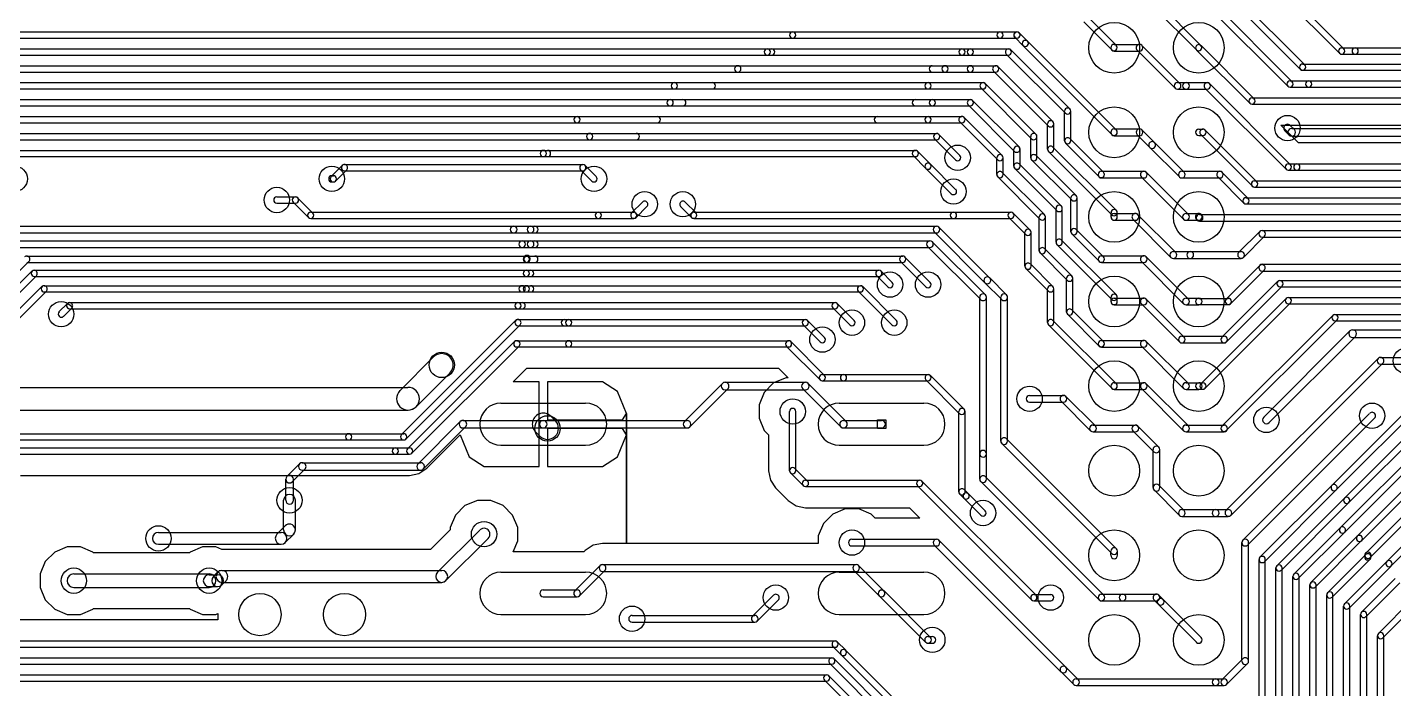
# Model space of a CAD drawing. Extents: x -29274 to 69862, y 24345 to 162744.
# Drawn here: x 19800 to 35955, y 35394 to 43211 of the extents above; entities that cross this region are included whole.
import ezdxf

# ---------------------------------------------------------------- set-up
doc = ezdxf.new("R2010")
doc.units = 0
doc.layers.add('BLACK', color=1, linetype='CONTINUOUS')

msp = doc.modelspace()

# ---------------------------------------------------------------- linework, layer by layer
at = {"layer": 'BLACK'}
for p, q in [((35366, 42957), (33877, 44446)), ((35313, 42904), (33824, 44393)), ((34853, 42714), (33624, 43943)), ((34906, 42767), (33677, 43996)), ((33177, 43496), (33676, 42997)), ((34756, 42567), (33827, 43496)), ((32345, 43328), (32676, 42997)), ((33124, 43443), (33623, 42944)), ((34703, 42514), (33774, 43443)), ((19200, 43157), (28850, 43157)), ((28850, 43157), (31300, 43157)), ((31300, 43157), (31500, 43157)), ((31626, 43047), (31527, 43146)), ((32292, 43275), (32623, 42944)), ((19200, 43083), (28850, 43083)), ((28850, 43083), (31300, 43083)), ((31300, 43083), (31500, 43083)), ((31573, 42994), (31474, 43093)), ((31574, 42994), (32624, 41944)), ((31626, 43046), (32676, 41996)), ((32650, 43010), (32950, 43010)), ((33428, 42548), (32978, 42998)), ((34306, 42367), (33677, 42996)), ((19100, 42957), (28550, 42957)), ((19100, 42883), (28550, 42883)), ((28550, 42957), (30850, 42957)), ((28550, 42957), (28600, 42957)), ((28550, 42883), (30850, 42883)), ((28550, 42883), (28600, 42883)), ((30850, 42957), (30950, 42957)), ((30850, 42883), (30950, 42883)), ((30950, 42957), (31400, 42957)), ((30950, 42883), (31400, 42883)), ((32073, 42195), (31375, 42893)), ((32125, 42247), (31427, 42945)), ((32650, 42930), (32950, 42930)), ((33372, 42492), (32922, 42942)), ((34253, 42314), (33624, 42943)), ((35340, 42967), (35500, 42967)), ((35340, 42893), (35500, 42893)), ((35500, 42967), (37400, 42967)), ((35500, 42893), (37400, 42893)), ((18850, 42757), (28200, 42757)), ((18850, 42683), (28200, 42683)), ((28200, 42757), (30650, 42757)), ((28200, 42683), (30650, 42683)), ((30500, 42757), (30650, 42757)), ((30500, 42683), (30650, 42683)), ((30650, 42757), (30950, 42757)), ((30650, 42683), (30950, 42683)), ((30950, 42757), (31250, 42757)), ((30950, 42683), (31250, 42683)), ((31873, 42044), (31224, 42693)), ((31926, 42097), (31277, 42746)), ((34880, 42777), (37200, 42777)), ((34880, 42703), (37200, 42703)), ((18750, 42557), (27450, 42557)), ((27450, 42557), (30450, 42557)), ((27450, 42557), (27900, 42557)), ((30450, 42557), (31100, 42557)), ((31674, 41894), (31074, 42494)), ((31726, 41946), (31126, 42546)), ((33400, 42560), (33500, 42560)), ((33500, 42560), (33750, 42560)), ((34683, 41534), (33724, 42493)), ((34736, 41587), (33777, 42546)), ((34730, 42577), (34950, 42577)), ((34730, 42503), (34950, 42503)), ((34950, 42577), (36850, 42577)), ((34950, 42503), (36850, 42503)), ((18650, 42357), (27400, 42357)), ((18750, 42483), (27450, 42483)), ((27400, 42357), (30500, 42357)), ((27400, 42357), (27550, 42357)), ((27450, 42483), (30450, 42483)), ((27450, 42483), (27900, 42483)), ((30300, 42357), (30500, 42357)), ((30450, 42483), (31100, 42483)), ((30500, 42357), (30950, 42357)), ((31526, 41797), (30977, 42346)), ((33400, 42480), (33500, 42480)), ((33500, 42480), (33750, 42480)), ((34280, 42377), (36500, 42377)), ((18650, 42283), (27400, 42283)), ((27400, 42283), (30500, 42283)), ((27400, 42283), (27550, 42283)), ((30300, 42283), (30500, 42283)), ((30500, 42283), (30950, 42283)), ((31473, 41744), (30924, 42293)), ((32063, 41870), (32063, 42220)), ((32137, 41870), (32137, 42220)), ((34280, 42303), (36500, 42303)), ((18050, 42157), (26300, 42157)), ((18050, 42083), (26300, 42083)), ((26300, 42157), (30450, 42157)), ((26300, 42157), (27250, 42157)), ((26300, 42083), (30450, 42083)), ((26300, 42083), (27250, 42083)), ((29850, 42157), (30450, 42157)), ((29850, 42083), (30450, 42083)), ((30450, 42157), (30850, 42157)), ((30450, 42083), (30850, 42083)), ((31274, 41644), (30824, 42094)), ((31326, 41696), (30876, 42146)), ((31863, 41770), (31863, 42070)), ((31937, 41770), (31937, 42070)), ((32650, 42010), (32950, 42010)), ((33650, 42007), (33700, 42007)), ((34828, 41847), (34622, 42053)), ((34622, 42053), (36484, 42053)), ((34828, 41847), (34622, 42053)), ((34622, 42053), (36484, 42053)), ((34782, 42002), (34732, 42052)), ((34750, 42015), (40850, 42015)), ((18250, 41957), (26450, 41957)), ((18250, 41883), (26450, 41883)), ((26450, 41957), (30550, 41957)), ((26450, 41957), (27000, 41957)), ((26450, 41883), (30550, 41883)), ((26450, 41883), (27000, 41883)), ((30524, 41893), (30773, 41644)), ((30577, 41946), (30826, 41697)), ((31663, 41670), (31663, 41920)), ((31737, 41670), (31737, 41920)), ((32473, 41444), (32074, 41843)), ((32526, 41497), (32127, 41896)), ((32650, 41930), (32950, 41930)), ((32922, 41942), (33072, 41792)), ((32978, 41998), (33128, 41848)), ((33478, 41499), (33129, 41848)), ((33650, 41933), (33700, 41933)), ((34284, 41334), (33674, 41944)), ((34336, 41386), (33726, 41996)), ((34718, 41938), (34668, 41988)), ((34750, 41925), (40850, 41925)), ((36834, 41847), (34828, 41847)), ((36834, 41847), (34828, 41847)), ((18600, 41757), (25900, 41757)), ((18600, 41683), (25900, 41683)), ((25900, 41757), (30300, 41757)), ((25900, 41757), (25950, 41757)), ((25900, 41683), (30300, 41683)), ((25900, 41683), (25950, 41683)), ((30274, 41694), (30424, 41544)), ((30326, 41746), (30476, 41596)), ((31463, 41570), (31463, 41770)), ((31537, 41570), (31537, 41770)), ((32200, 41222), (31726, 41696)), ((32624, 40994), (31874, 41744)), ((32676, 41046), (31926, 41796)), ((33421, 41442), (33072, 41791)), ((23392, 41446), (23524, 41578)), ((23444, 41394), (23576, 41526)), ((23550, 41589), (26368, 41589)), ((26342, 41526), (26474, 41394)), ((26394, 41578), (26526, 41446)), ((30724, 41244), (30424, 41544)), ((30776, 41296), (30476, 41596)), ((31263, 41470), (31263, 41670)), ((31337, 41470), (31337, 41670)), ((31973, 41044), (31474, 41543)), ((32026, 41097), (31527, 41596)), ((32148, 41170), (31674, 41644)), ((34710, 41597), (34810, 41597)), ((34710, 41523), (34810, 41523)), ((34810, 41597), (36850, 41597)), ((34810, 41523), (36850, 41523)), ((23400, 41457), (23418, 41457)), ((23400, 41383), (23418, 41383)), ((23550, 41515), (26368, 41515)), ((31773, 40944), (31274, 41443)), ((31826, 40997), (31327, 41496)), ((32500, 41510), (33000, 41510)), ((32500, 41430), (33000, 41430)), ((33471, 40942), (32972, 41441)), ((33528, 40999), (33029, 41498)), ((33450, 41510), (33900, 41510)), ((33450, 41430), (33900, 41430)), ((34184, 41134), (33874, 41444)), ((34236, 41186), (33926, 41496)), ((34310, 41397), (36600, 41397)), ((22750, 41207), (22970, 41207)), ((22996, 41196), (23176, 41016)), ((34210, 41197), (36350, 41197)), ((34310, 41323), (36600, 41323)), ((22750, 41133), (22970, 41133)), ((22944, 41144), (23124, 40964)), ((26944, 41017), (27073, 41146)), ((26997, 40964), (27126, 41093)), ((27653, 40964), (27524, 41093)), ((27706, 41017), (27577, 41146)), ((31963, 40670), (31963, 41070)), ((32037, 40670), (32037, 41070)), ((32138, 40795), (32138, 41195)), ((32212, 40795), (32212, 41195)), ((34210, 41123), (36350, 41123)), ((23150, 41027), (26550, 41027)), ((23150, 40953), (26550, 40953)), ((26550, 41027), (26970, 41027)), ((26550, 40953), (26970, 40953)), ((27680, 41027), (30750, 41027)), ((27680, 40953), (30750, 40953)), ((30750, 41027), (31430, 41027)), ((30750, 40953), (31430, 40953)), ((31404, 40963), (31605, 40762)), ((31457, 41016), (31658, 40815)), ((31763, 40570), (31763, 40970)), ((31837, 40570), (31837, 40970)), ((32613, 40970), (32613, 41020)), ((32650, 41010), (32900, 41010)), ((32650, 40930), (32900, 40930)), ((32687, 40970), (32687, 41020)), ((33322, 40492), (32872, 40942)), ((33378, 40548), (32928, 40998)), ((33500, 41010), (33650, 41010)), ((33500, 40930), (33650, 40930)), ((33632, 40932), (33622, 40942)), ((33660, 41000), (36450, 41000)), ((33660, 40920), (36450, 40920)), ((33688, 40988), (33678, 40998)), ((19450, 40860), (25550, 40860)), ((19450, 40780), (25550, 40780)), ((25550, 40860), (25750, 40860)), ((25550, 40780), (25750, 40780)), ((25750, 40860), (30550, 40860)), ((25750, 40860), (25800, 40860)), ((25750, 40780), (30550, 40780)), ((25750, 40780), (25800, 40780)), ((30522, 40792), (31122, 40192)), ((30578, 40848), (31178, 40248)), ((31595, 40388), (31595, 40788)), ((31669, 40388), (31669, 40788)), ((32149, 40769), (32473, 40445)), ((32201, 40821), (32525, 40497)), ((34371, 40798), (34122, 40549)), ((34428, 40741), (34179, 40492)), ((34400, 40810), (36550, 40810)), ((34400, 40730), (36550, 40730)), ((19700, 40688), (25650, 40688)), ((19700, 40608), (25650, 40608)), ((25650, 40688), (25750, 40688)), ((25650, 40608), (25750, 40608)), ((25750, 40688), (30472, 40688)), ((25750, 40688), (25800, 40688)), ((25750, 40608), (30472, 40608)), ((25750, 40608), (25800, 40608)), ((30444, 40620), (31072, 39992)), ((30500, 40676), (31128, 40048)), ((32150, 40272), (31826, 40596)), ((32623, 39994), (31974, 40643)), ((32676, 40047), (32027, 40696)), ((33350, 40560), (33550, 40560)), ((33550, 40560), (34150, 40560)), ((19348, 39974), (19818, 40444)), ((19792, 40507), (25700, 40507)), ((19792, 40433), (25700, 40433)), ((25671, 40470), (25671, 40478)), ((25671, 40470), (25671, 40478)), ((25700, 40507), (25708, 40507)), ((25700, 40433), (25708, 40433)), ((25708, 40507), (30150, 40507)), ((25708, 40507), (25800, 40507)), ((25708, 40433), (30150, 40433)), ((25708, 40433), (25800, 40433)), ((25745, 40470), (25745, 40478)), ((25745, 40470), (25745, 40478)), ((30124, 40444), (30424, 40144)), ((30176, 40496), (30476, 40196)), ((31926, 40147), (31659, 40414)), ((32098, 40220), (31774, 40544)), ((32500, 40510), (33000, 40510)), ((32500, 40430), (33000, 40430)), ((33471, 39942), (32972, 40441)), ((33528, 39999), (33029, 40498)), ((33350, 40480), (33550, 40480)), ((33550, 40480), (34150, 40480)), ((33974, 39997), (34373, 40396)), ((34400, 40410), (36450, 40410)), ((19374, 39847), (19855, 40328)), ((19427, 39794), (19908, 40275)), ((19882, 40339), (25700, 40339)), ((19882, 40265), (25700, 40265)), ((25700, 40339), (29868, 40339)), ((25700, 40339), (25750, 40339)), ((25700, 40265), (29868, 40265)), ((25700, 40265), (25750, 40265)), ((29842, 40276), (29974, 40144)), ((29842, 40276), (29974, 40144)), ((29894, 40328), (30026, 40196)), ((29894, 40328), (30026, 40196)), ((31179, 40248), (31378, 40049)), ((31873, 40094), (31606, 40361)), ((32088, 39845), (32088, 40245)), ((32162, 39845), (32162, 40245)), ((34027, 39944), (34426, 40343)), ((34400, 40330), (36450, 40330)), ((19284, 39457), (19973, 40146)), ((19337, 39404), (20026, 40093)), ((20000, 40157), (25650, 40157)), ((20000, 40083), (25650, 40083)), ((25650, 40157), (29650, 40157)), ((25650, 40157), (25700, 40157)), ((25650, 40083), (29650, 40083)), ((25650, 40083), (25700, 40083)), ((25700, 40157), (25750, 40157)), ((25700, 40083), (25750, 40083)), ((29624, 40093), (30023, 39694)), ((29677, 40146), (30076, 39747)), ((31122, 40191), (31321, 39992)), ((31863, 39720), (31863, 40120)), ((31937, 39720), (31937, 40120)), ((34583, 40206), (33924, 39547)), ((34636, 40153), (33977, 39494)), ((34610, 40217), (36650, 40217)), ((34610, 40143), (36650, 40143)), ((20174, 39847), (20273, 39946)), ((20300, 39957), (25600, 39957)), ((25600, 39957), (29350, 39957)), ((25600, 39957), (25650, 39957)), ((29376, 39946), (29576, 39746)), ((31060, 38170), (31060, 40020)), ((31140, 38170), (31140, 40020)), ((31310, 38320), (31310, 40020)), ((31390, 38320), (31390, 40020)), ((32613, 39970), (32613, 40020)), ((32650, 40010), (33000, 40010)), ((32650, 39930), (33000, 39930)), ((32687, 39970), (32687, 40020)), ((33422, 39492), (32972, 39942)), ((33478, 39548), (33028, 39998)), ((33500, 40010), (33650, 40010)), ((33500, 39930), (33650, 39930)), ((33650, 40007), (34000, 40007)), ((33650, 39933), (34000, 39933)), ((34684, 40006), (33674, 38996)), ((34736, 39954), (33726, 38944)), ((34710, 40017), (36850, 40017)), ((34710, 39943), (36850, 39943)), ((20227, 39794), (20326, 39893)), ((20300, 39883), (25600, 39883)), ((24224, 38397), (25573, 39746)), ((25600, 39883), (29350, 39883)), ((25600, 39883), (25650, 39883)), ((25600, 39757), (26200, 39757)), ((26150, 39757), (26200, 39757)), ((26150, 39757), (26200, 39757)), ((26200, 39757), (29000, 39757)), ((29026, 39746), (29226, 39546)), ((29324, 39894), (29524, 39694)), ((32676, 38996), (31926, 39746)), ((32473, 39444), (32098, 39819)), ((32526, 39497), (32151, 39872)), ((35234, 39806), (33924, 38496)), ((35286, 39754), (33976, 38444)), ((35260, 39817), (37200, 39817)), ((35260, 39743), (37200, 39743)), ((24277, 38344), (25626, 39693)), ((25600, 39683), (26200, 39683)), ((26150, 39683), (26200, 39683)), ((26150, 39683), (26200, 39683)), ((26200, 39683), (29000, 39683)), ((28974, 39694), (29174, 39494)), ((32624, 38944), (31874, 39694)), ((35438, 39622), (34418, 38602)), ((35470, 39635), (42000, 39635)), ((25561, 39496), (24294, 38229)), ((25614, 39443), (24347, 38176)), ((25588, 39507), (26200, 39507)), ((25588, 39433), (26200, 39433)), ((26200, 39507), (28800, 39507)), ((26200, 39433), (28800, 39433)), ((28774, 39443), (29173, 39044)), ((28827, 39496), (29226, 39097)), ((32500, 39510), (33000, 39510)), ((32500, 39430), (33000, 39430)), ((33471, 38942), (32972, 39441)), ((33528, 38999), (33029, 39498)), ((33450, 39560), (33950, 39560)), ((33450, 39480), (33950, 39480)), ((35502, 39558), (34482, 38538)), ((35470, 39545), (42000, 39545)), ((24205, 38916), (24604, 39315)), ((33972, 37499), (35771, 39298)), ((35800, 39310), (36100, 39310)), ((24396, 38725), (24795, 39124)), ((25544, 39020), (25707, 39183)), ((25544, 39020), (25707, 39183)), ((25707, 39183), (26200, 39183)), ((25707, 39183), (26200, 39183)), ((26200, 39183), (28681, 39183)), ((26200, 39183), (28681, 39183)), ((28681, 39183), (28795, 39069)), ((28681, 39183), (28795, 39069)), ((29200, 39107), (29450, 39107)), ((29450, 39107), (30450, 39107)), ((30876, 38697), (30477, 39096)), ((34029, 37442), (35828, 39241)), ((35800, 39230), (36100, 39230)), ((15850, 38955), (24300, 38955)), ((25850, 39020), (25544, 39020)), ((25850, 39020), (25544, 39020)), ((25850, 38620), (25850, 39020)), ((25850, 38620), (25850, 39020)), ((26600, 39020), (25950, 39020)), ((25950, 39020), (25950, 38570)), ((26600, 39020), (25950, 39020)), ((25950, 39020), (25950, 38570)), ((26776, 38905), (26600, 39020)), ((26776, 38905), (26600, 39020)), ((27568, 38552), (28018, 39002)), ((27632, 38488), (28082, 38938)), ((28050, 39015), (29000, 39015)), ((28624, 39008), (28512, 38896)), ((28624, 39008), (28512, 38896)), ((28771, 39069), (28624, 39008)), ((28771, 39069), (28624, 39008)), ((28795, 39069), (28771, 39069)), ((28795, 39069), (28771, 39069)), ((28968, 38938), (29418, 38488)), ((29032, 39002), (29482, 38552)), ((29200, 39033), (29450, 39033)), ((29450, 39033), (30450, 39033)), ((30823, 38644), (30424, 39043)), ((32650, 39010), (33000, 39010)), ((33471, 38442), (32972, 38941)), ((33528, 38499), (33029, 38998)), ((33500, 39010), (33650, 39010)), ((33650, 39007), (33700, 39007)), ((36453, 39026), (35224, 37797)), ((36506, 38973), (35277, 37744)), ((26883, 38647), (26776, 38905)), ((26883, 38647), (26776, 38905)), ((28050, 38925), (29000, 38925)), ((28512, 38896), (28451, 38750)), ((28512, 38896), (28451, 38750)), ((31650, 38860), (32050, 38860)), ((31650, 38780), (32050, 38780)), ((32022, 38791), (32371, 38442)), ((32079, 38848), (32428, 38499)), ((32650, 38930), (33000, 38930)), ((33500, 38930), (33650, 38930)), ((33650, 38933), (33700, 38933)), ((36554, 38826), (35374, 37646)), ((36606, 38774), (35426, 37594)), ((15850, 38685), (24300, 38685)), ((25400, 38770), (26400, 38770)), ((25850, 38570), (25850, 38620)), ((25850, 38570), (25850, 38620)), ((26042, 38562), (25992, 38612)), ((26835, 38570), (26883, 38647)), ((26835, 38570), (26883, 38647)), ((26883, 38393), (26883, 38647)), ((26883, 38647), (26883, 38393)), ((26883, 38393), (26883, 38647)), ((26883, 38647), (26883, 38393)), ((28451, 38750), (28451, 38591)), ((28451, 38750), (28451, 38591)), ((28813, 37970), (28813, 38670)), ((28887, 37970), (28887, 38670)), ((29400, 38770), (30400, 38770)), ((30813, 37720), (30813, 38670)), ((30887, 37720), (30887, 38670)), ((34172, 37149), (35671, 38648)), ((36654, 38626), (35324, 37296)), ((24419, 38052), (24918, 38551)), ((24482, 37989), (24981, 38488)), ((24950, 38565), (25900, 38565)), ((24950, 38475), (25900, 38475)), ((25850, 38470), (25850, 38570)), ((25850, 38470), (25850, 38570)), ((25850, 38420), (25850, 38470)), ((25850, 38420), (25850, 38470)), ((25900, 38565), (27600, 38565)), ((25900, 38475), (27600, 38475)), ((25950, 38570), (26835, 38570)), ((25950, 38570), (26835, 38570)), ((26835, 38470), (25950, 38470)), ((25950, 38470), (25950, 38020)), ((26835, 38470), (25950, 38470)), ((25950, 38470), (25950, 38020)), ((26883, 38393), (26835, 38470)), ((26883, 38393), (26835, 38470)), ((28451, 38591), (28512, 38444)), ((28451, 38591), (28512, 38444)), ((29450, 38565), (29900, 38565)), ((29450, 38475), (29900, 38475)), ((29850, 38470), (29850, 38570)), ((29850, 38570), (29950, 38570)), ((29850, 38470), (29850, 38570)), ((29850, 38570), (29950, 38570)), ((29950, 38470), (29850, 38470)), ((29950, 38470), (29850, 38470)), ((29950, 38570), (29950, 38470)), ((29950, 38570), (29950, 38470)), ((32400, 38510), (32900, 38510)), ((32929, 38498), (33178, 38249)), ((33500, 38510), (33950, 38510)), ((34229, 37092), (35728, 38591)), ((36706, 38574), (35376, 37244)), ((10800, 38407), (23600, 38407)), ((10800, 38333), (23600, 38333)), ((23600, 38407), (24250, 38407)), ((23600, 38333), (24250, 38333)), ((24523, 37999), (24917, 38393)), ((24523, 37999), (24917, 38393)), ((24917, 38393), (25024, 38135)), ((24917, 38393), (25024, 38135)), ((25858, 38378), (25808, 38428)), ((25850, 38020), (25850, 38420)), ((25850, 38020), (25850, 38420)), ((26776, 38135), (26883, 38393)), ((26776, 38135), (26883, 38393)), ((26883, 37110), (26883, 38393)), ((26883, 38393), (26883, 37110)), ((26883, 37110), (26883, 38393)), ((26883, 38393), (26883, 37110)), ((28512, 38444), (28563, 38393)), ((28512, 38444), (28563, 38393)), ((28563, 38393), (28563, 37970)), ((28563, 38393), (28563, 37970)), ((32622, 36992), (31322, 38292)), ((32678, 37048), (31378, 38348)), ((32400, 38430), (32900, 38430)), ((32872, 38441), (33121, 38192)), ((33500, 38430), (33950, 38430)), ((36763, 38436), (35524, 37197)), ((36816, 38383), (35577, 37144)), ((19050, 38239), (24150, 38239)), ((19050, 38165), (24150, 38165)), ((24150, 38239), (24320, 38239)), ((24150, 38165), (24320, 38165)), ((25024, 38135), (25200, 38020)), ((25024, 38135), (25200, 38020)), ((25400, 38270), (26400, 38270)), ((26600, 38020), (26776, 38135)), ((26600, 38020), (26776, 38135)), ((29400, 38270), (30400, 38270)), ((31060, 37870), (31060, 38170)), ((31140, 37870), (31140, 38170)), ((33110, 37770), (33110, 38220)), ((33190, 37770), (33190, 38220)), ((22868, 37902), (23018, 38052)), ((22932, 37838), (23082, 37988)), ((23050, 38065), (24450, 38065)), ((23050, 37975), (24450, 37975)), ((24430, 37937), (24523, 37999)), ((24430, 37937), (24523, 37999)), ((25200, 38020), (25850, 38020)), ((25200, 38020), (25850, 38020)), ((25950, 38020), (26600, 38020)), ((25950, 38020), (26600, 38020)), ((28563, 37970), (28585, 37860)), ((28563, 37970), (28585, 37860)), ((28876, 37996), (29026, 37846)), ((19719, 37915), (24150, 37915)), ((19719, 37915), (24150, 37915)), ((22855, 37620), (22855, 37870)), ((22945, 37620), (22945, 37870)), ((24150, 37915), (24320, 37915)), ((24150, 37915), (24320, 37915)), ((24320, 37915), (24430, 37937)), ((24320, 37915), (24430, 37937)), ((28585, 37860), (28647, 37767)), ((28585, 37860), (28647, 37767)), ((28824, 37944), (28974, 37794)), ((29000, 37857), (30350, 37857)), ((30377, 37846), (31726, 36497)), ((32471, 36442), (31072, 37841)), ((32528, 36499), (31129, 37898)), ((28647, 37767), (28797, 37617)), ((28647, 37767), (28797, 37617)), ((29000, 37783), (30350, 37783)), ((30324, 37793), (31673, 36444)), ((30874, 37644), (30824, 37694)), ((30874, 37644), (31074, 37444)), ((30926, 37696), (30876, 37746)), ((30926, 37696), (31126, 37496)), ((33122, 37742), (33422, 37442)), ((33178, 37798), (33478, 37498)), ((34374, 36946), (35224, 37796)), ((34426, 36894), (35276, 37744)), ((35373, 37646), (34574, 36847)), ((36374, 37746), (35624, 36996)), ((36426, 37694), (35676, 36944)), ((22830, 37270), (22830, 37620)), ((22830, 37270), (22830, 37620)), ((22830, 37270), (22830, 37620)), ((22970, 37270), (22970, 37620)), ((22970, 37270), (22970, 37620)), ((22970, 37270), (22970, 37620)), ((24974, 37558), (24862, 37446)), ((24974, 37558), (24862, 37446)), ((25121, 37619), (24974, 37558)), ((25121, 37619), (24974, 37558)), ((25280, 37619), (25121, 37619)), ((25280, 37619), (25121, 37619)), ((25426, 37558), (25280, 37619)), ((25426, 37558), (25280, 37619)), ((25538, 37446), (25426, 37558)), ((25538, 37446), (25426, 37558)), ((28797, 37617), (28890, 37555)), ((28797, 37617), (28890, 37555)), ((28890, 37555), (29000, 37533)), ((28890, 37555), (29000, 37533)), ((29000, 37533), (30231, 37533)), ((29000, 37533), (30231, 37533)), ((29471, 37519), (29324, 37458)), ((29471, 37519), (29324, 37458)), ((29630, 37519), (29471, 37519)), ((29630, 37519), (29471, 37519)), ((29776, 37458), (29630, 37519)), ((29776, 37458), (29630, 37519)), ((30231, 37533), (30354, 37410)), ((30231, 37533), (30354, 37410)), ((33450, 37510), (33850, 37510)), ((33850, 37510), (34000, 37510)), ((35426, 37593), (34627, 36794)), ((22751, 37220), (22850, 37319)), ((22751, 37220), (22850, 37319)), ((22751, 37220), (22850, 37319)), ((24862, 37446), (24801, 37300)), ((24862, 37446), (24801, 37300)), ((25599, 37299), (25538, 37446)), ((25599, 37299), (25538, 37446)), ((29212, 37346), (29151, 37200)), ((29212, 37346), (29151, 37200)), ((29324, 37458), (29212, 37346)), ((29324, 37458), (29212, 37346)), ((29824, 37410), (29776, 37458)), ((29824, 37410), (29776, 37458)), ((30354, 37410), (29824, 37410)), ((30354, 37410), (29824, 37410)), ((33450, 37430), (33850, 37430)), ((33850, 37430), (34000, 37430)), ((21350, 37240), (22800, 37240)), ((22850, 37121), (22949, 37220)), ((22850, 37121), (22949, 37220)), ((22850, 37121), (22949, 37220)), ((24801, 37273), (24568, 37040)), ((24801, 37273), (24568, 37040)), ((24651, 36770), (25150, 37269)), ((24750, 36671), (25249, 37170)), ((24801, 37300), (24801, 37273)), ((24801, 37300), (24801, 37273)), ((25599, 37140), (25599, 37299)), ((25599, 37140), (25599, 37299)), ((29151, 37200), (29151, 37110)), ((29151, 37200), (29151, 37110)), ((29550, 37160), (30550, 37160)), ((34774, 36747), (35323, 37296)), ((34827, 36694), (35376, 37243)), ((35523, 37196), (34974, 36647)), ((35874, 36897), (36223, 37246)), ((35927, 36844), (36276, 37193)), ((20124, 37008), (20012, 36896)), ((20124, 37008), (20012, 36896)), ((20271, 37069), (20124, 37008)), ((20271, 37069), (20124, 37008)), ((20430, 37069), (20271, 37069)), ((20430, 37069), (20271, 37069)), ((20576, 37008), (20430, 37069)), ((20576, 37008), (20430, 37069)), ((20584, 37000), (20576, 37008)), ((20584, 37000), (20576, 37008)), ((21716, 37000), (20584, 37000)), ((21716, 37000), (20584, 37000)), ((21350, 37100), (22800, 37100)), ((21724, 37008), (21716, 37000)), ((21724, 37008), (21716, 37000)), ((21871, 37069), (21724, 37008)), ((21871, 37069), (21724, 37008)), ((22030, 37069), (21871, 37069)), ((22030, 37069), (21871, 37069)), ((22099, 37040), (22030, 37069)), ((22099, 37040), (22030, 37069)), ((22100, 37040), (22099, 37040)), ((22100, 37040), (22099, 37040)), ((24568, 37040), (22100, 37040)), ((24568, 37040), (22100, 37040)), ((25544, 37010), (25599, 37140)), ((25544, 37010), (25599, 37140)), ((26322, 37010), (25544, 37010)), ((26322, 37010), (25544, 37010)), ((26380, 37010), (26322, 37010)), ((26380, 37010), (26322, 37010)), ((26395, 37025), (26380, 37010)), ((26395, 37025), (26380, 37010)), ((26489, 37088), (26395, 37025)), ((26489, 37088), (26395, 37025)), ((26600, 37110), (26489, 37088)), ((26600, 37110), (26489, 37088)), ((26883, 37110), (26600, 37110)), ((26883, 37110), (26600, 37110)), ((29151, 37110), (26883, 37110)), ((29151, 37110), (26883, 37110)), ((29550, 37080), (30550, 37080)), ((30522, 37091), (32021, 35592)), ((30579, 37148), (32078, 35649)), ((32610, 36970), (32610, 37020)), ((32690, 36970), (32690, 37020)), ((34160, 35720), (34160, 37120)), ((34240, 35720), (34240, 37120)), ((35576, 37143), (35027, 36594)), ((20012, 36896), (19951, 36750)), ((20012, 36896), (19951, 36750)), ((26272, 36548), (26572, 36848)), ((26600, 36860), (29600, 36860)), ((29628, 36848), (29928, 36548)), ((34363, 33120), (34363, 36920)), ((34437, 33120), (34437, 36920)), ((35174, 36528), (35624, 36978)), ((35226, 36476), (35676, 36926)), ((35873, 36896), (35374, 36397)), ((35926, 36843), (35427, 36344)), ((35613, 36952), (35613, 36970)), ((35687, 36952), (35687, 36970)), ((19951, 36750), (19951, 36591)), ((19951, 36750), (19951, 36591)), ((20350, 36750), (21950, 36750)), ((21950, 36740), (22050, 36740)), ((22001, 36720), (22050, 36769)), ((22100, 36790), (24700, 36790)), ((25400, 36770), (26400, 36770)), ((26328, 36492), (26628, 36792)), ((26600, 36780), (29600, 36780)), ((29400, 36770), (30400, 36770)), ((29572, 36792), (29872, 36492)), ((34563, 32920), (34563, 36820)), ((34637, 32920), (34637, 36820)), ((34763, 32620), (34763, 36720)), ((34837, 32620), (34837, 36720)), ((35574, 36297), (35973, 36696)), ((19951, 36591), (20012, 36444)), ((19951, 36591), (20012, 36444)), ((20350, 36590), (21950, 36590)), ((21950, 36600), (22050, 36600)), ((22100, 36621), (22149, 36670)), ((22100, 36650), (24700, 36650)), ((25900, 36560), (26300, 36560)), ((29929, 36548), (30478, 35999)), ((34963, 32320), (34963, 36620)), ((35037, 32320), (35037, 36620)), ((35627, 36244), (36026, 36643)), ((20012, 36444), (20124, 36332)), ((20012, 36444), (20124, 36332)), ((25900, 36480), (26300, 36480)), ((28372, 36249), (28621, 36498)), ((28429, 36192), (28678, 36441)), ((29872, 36491), (30421, 35942)), ((31700, 36507), (31900, 36507)), ((31700, 36433), (31900, 36433)), ((32500, 36510), (32750, 36510)), ((32500, 36430), (32750, 36430)), ((32750, 36510), (33150, 36510)), ((32750, 36430), (33150, 36430)), ((33171, 36392), (33122, 36441)), ((33172, 36392), (33622, 35942)), ((33228, 36449), (33179, 36498)), ((33228, 36448), (33678, 35998)), ((35163, 32020), (35163, 36502)), ((35237, 32020), (35237, 36502)), ((35363, 31820), (35363, 36370)), ((35437, 31820), (35437, 36370)), ((35774, 36047), (36173, 36446)), ((35827, 35994), (36226, 36393)), ((22051, 36207), (18599, 36207)), ((22051, 36207), (18599, 36207)), ((20124, 36332), (20270, 36271)), ((20124, 36332), (20270, 36271)), ((20270, 36271), (20429, 36271)), ((20270, 36271), (20429, 36271)), ((20429, 36271), (20576, 36332)), ((20429, 36271), (20576, 36332)), ((20576, 36332), (20584, 36340)), ((20576, 36332), (20584, 36340)), ((20584, 36340), (21716, 36340)), ((20584, 36340), (21716, 36340)), ((21716, 36340), (21724, 36332)), ((21716, 36340), (21724, 36332)), ((21724, 36332), (21870, 36271)), ((21724, 36332), (21870, 36271)), ((21870, 36271), (22029, 36271)), ((21870, 36271), (22029, 36271)), ((22029, 36271), (22051, 36281)), ((22029, 36271), (22051, 36281)), ((22051, 36281), (22051, 36207)), ((22051, 36281), (22051, 36207)), ((25400, 36270), (26400, 36270)), ((26950, 36260), (28400, 36260)), ((29400, 36270), (30400, 36270)), ((35563, 31620), (35563, 36270)), ((35637, 31620), (35637, 36270)), ((26950, 36180), (28400, 36180)), ((18050, 35957), (29350, 35957)), ((18050, 35883), (29350, 35883)), ((29324, 35893), (29423, 35794)), ((29324, 35893), (29423, 35794)), ((29377, 35946), (29476, 35847)), ((29377, 35946), (29476, 35847)), ((30450, 36010), (30500, 36010)), ((30450, 35930), (30500, 35930)), ((35763, 32270), (35763, 36020)), ((35837, 32270), (35837, 36020)), ((18012, 35757), (29312, 35757)), ((32088, 32997), (29339, 35746)), ((29424, 35793), (31773, 33444)), ((29477, 35846), (31826, 33497)), ((33922, 35499), (34171, 35748)), ((17950, 35557), (29250, 35557)), ((18012, 35683), (29312, 35683)), ((29276, 35546), (31676, 33146)), ((32035, 32944), (29286, 35693)), ((32022, 35592), (32172, 35442)), ((32078, 35648), (32228, 35498)), ((33979, 35442), (34228, 35691)), ((17950, 35483), (29250, 35483)), ((29224, 35494), (31624, 33094)), ((32200, 35510), (33850, 35510)), ((32200, 35430), (33850, 35430)), ((33850, 35510), (33950, 35510)), ((33850, 35430), (33950, 35430))]:
    msp.add_line(p, q, dxfattribs=at)
for centre, radius in [((32650, 42970), 300), ((33650, 42970), 300), ((32650, 41970), 300), ((33650, 41970), 300), ((34700, 42020), 150), ((30800, 41670), 150), ((19650, 41420), 150), ((23400, 41420), 150), ((26500, 41420), 150), ((30750, 41270), 150), ((22750, 41170), 150), ((27100, 41120), 150), ((27550, 41120), 150), ((32650, 40970), 300), ((33650, 40970), 300), ((30000, 40170), 150), ((30450, 40170), 150), ((32650, 39970), 300), ((33650, 39970), 300), ((20200, 39820), 150), ((29550, 39720), 150), ((30050, 39720), 150), ((29200, 39520), 150), ((36100, 39270), 150), ((24700, 39220), 150), ((32650, 38970), 300), ((33650, 38970), 300), ((31650, 38820), 150), ((28850, 38670), 150), ((25950, 38470), 150), ((34450, 38570), 150), ((35700, 38620), 150), ((32650, 37970), 300), ((33650, 37970), 300), ((22900, 37620), 150), ((31100, 37470), 150), ((21350, 37170), 150), ((25200, 37220), 150), ((29550, 37120), 150), ((32650, 36970), 300), ((33650, 36970), 300), ((20350, 36670), 150), ((21950, 36670), 150), ((22550, 36270), 250), ((23550, 36270), 250), ((28650, 36470), 150), ((31900, 36470), 150), ((26950, 36220), 150), ((32650, 35970), 300), ((33650, 35970), 300), ((30500, 35970), 150)]:
    msp.add_circle(centre, radius, dxfattribs=at)
for centre, radius, start, end in [((28850, 43120), 37, 90, 270), ((28850, 43120), 37, 270, 450), ((31300, 43120), 37, 90, 270), ((31300, 43120), 37, 270, 450), ((31500, 43120), 37, 0, 180), ((31501, 43119), 37, 405, 585), ((31500, 43120), 37, 270, 450), ((31500, 43120), 37, 180, 360), ((31600, 43020), 37, 45, 225), ((31599, 43021), 37, 225, 405), ((32650, 42970), 40, 90, 270), ((32649, 42971), 37, 225, 405), ((32950, 42970), 40, 405, 585), ((32950, 42970), 40, 270, 450), ((33650, 42970), 37, 405, 585), ((33650, 42970), 37, 225, 405), ((28550, 42920), 37, 90, 270), ((28550, 42920), 37, 90, 270), ((28550, 42920), 37, 270, 450), ((28600, 42920), 37, 270, 450), ((30850, 42920), 37, 90, 270), ((30850, 42920), 37, 270, 450), ((30950, 42920), 37, 90, 270), ((30950, 42920), 37, 270, 450), ((31401, 42919), 37, 405, 585), ((31400, 42920), 37, 270, 450), ((35340, 42930), 37, 90, 270), ((35340, 42930), 37, 225, 405), ((35500, 42930), 37, 90, 270), ((35500, 42930), 37, 270, 450), ((28200, 42720), 37, 90, 270), ((28200, 42720), 37, 270, 450), ((30500, 42720), 37, 90, 270), ((30650, 42720), 37, 90, 270), ((30650, 42720), 37, 270, 450), ((30650, 42720), 37, 270, 450), ((30950, 42720), 37, 90, 270), ((30950, 42720), 37, 270, 450), ((31250, 42720), 37, 405, 585), ((31250, 42720), 37, 270, 450), ((34880, 42740), 37, 90, 270), ((34879, 42741), 37, 225, 405), ((27450, 42520), 37, 90, 270), ((27450, 42520), 37, 90, 270), ((27450, 42520), 37, 270, 450), ((27900, 42520), 37, 270, 450), ((30450, 42520), 37, 90, 270), ((30450, 42520), 37, 270, 450), ((31100, 42520), 37, 405, 585), ((31100, 42520), 37, 270, 450), ((33400, 42520), 40, 90, 270), ((33400, 42520), 40, 225, 405), ((33500, 42520), 40, 90, 270), ((33500, 42520), 40, 270, 450), ((33751, 42519), 37, 405, 585), ((33750, 42520), 40, 270, 450), ((34730, 42540), 37, 90, 270), ((34730, 42540), 37, 225, 405), ((34950, 42540), 37, 90, 270), ((34950, 42540), 37, 270, 450), ((27400, 42320), 37, 90, 270), ((27400, 42320), 37, 90, 270), ((27400, 42320), 37, 270, 450), ((27550, 42320), 37, 270, 450), ((30300, 42320), 37, 90, 270), ((30500, 42320), 37, 90, 270), ((30500, 42320), 37, 270, 450), ((30500, 42320), 37, 270, 450), ((30951, 42319), 37, 405, 585), ((30950, 42320), 37, 270, 450), ((34280, 42340), 37, 90, 270), ((34280, 42340), 37, 225, 405), ((32100, 42220), 37, 360, 540), ((32099, 42221), 37, 225, 405), ((26300, 42120), 37, 90, 270), ((26300, 42120), 37, 90, 270), ((26300, 42120), 37, 270, 450), ((27250, 42120), 37, 270, 450), ((29850, 42120), 37, 90, 270), ((30450, 42120), 37, 90, 270), ((30450, 42120), 37, 270, 450), ((30450, 42120), 37, 270, 450), ((30850, 42120), 37, 405, 585), ((30850, 42120), 37, 270, 450), ((31900, 42070), 37, 360, 540), ((31900, 42070), 37, 225, 405), ((32650, 41970), 40, 90, 270), ((32950, 41970), 40, 45, 225), ((32950, 41970), 40, 270, 450), ((33650, 41970), 37, 90, 270), ((33700, 41970), 37, 405, 585), ((33700, 41970), 37, 270, 450), ((34700, 42020), 45, 405, 585), ((34750, 41970), 45, 90, 270), ((26450, 41920), 37, 90, 270), ((26450, 41920), 37, 90, 270), ((26450, 41920), 37, 270, 450), ((27000, 41920), 37, 270, 450), ((30551, 41919), 37, 45, 225), ((30550, 41920), 37, 270, 450), ((31700, 41920), 37, 360, 540), ((31700, 41920), 37, 225, 405), ((32100, 41870), 37, 180, 360), ((32101, 41869), 37, 405, 585), ((32650, 41970), 37, 225, 405), ((33100, 41820), 40, 405, 585), ((33100, 41820), 40, 225, 405), ((34750, 41970), 45, 225, 405), ((25900, 41720), 37, 90, 270), ((25900, 41720), 37, 90, 270), ((25900, 41720), 37, 270, 450), ((25950, 41720), 37, 270, 450), ((30300, 41720), 37, 45, 225), ((30300, 41720), 37, 270, 450), ((30799, 41671), 37, 225, 405), ((31300, 41670), 37, 360, 540), ((31300, 41670), 37, 225, 405), ((31500, 41770), 37, 360, 540), ((31499, 41771), 37, 225, 405), ((31700, 41670), 37, 405, 585), ((31900, 41770), 37, 405, 585), ((31900, 41770), 37, 180, 360), ((23550, 41552), 37, 90, 270), ((23550, 41552), 37, 315, 495), ((26368, 41552), 37, 45, 225), ((26368, 41552), 37, 270, 450), ((30450, 41570), 37, 405, 585), ((30450, 41570), 37, 225, 405), ((31500, 41570), 37, 405, 585), ((31500, 41570), 37, 180, 360), ((31700, 41670), 37, 180, 360), ((34710, 41560), 37, 90, 270), ((34709, 41561), 37, 225, 405), ((34810, 41560), 37, 90, 270), ((34810, 41560), 37, 270, 450), ((23400, 41420), 37, 90, 270), ((23418, 41420), 37, 135, 315), ((23418, 41420), 37, 270, 450), ((26500, 41420), 37, 225, 405), ((31300, 41470), 37, 405, 585), ((31300, 41470), 37, 180, 360), ((32500, 41470), 40, 90, 270), ((32499, 41471), 37, 225, 405), ((33000, 41470), 40, 405, 585), ((33000, 41470), 40, 270, 450), ((33450, 41470), 40, 90, 270), ((33450, 41470), 40, 225, 405), ((33900, 41470), 37, 405, 585), ((33900, 41470), 40, 270, 450), ((34310, 41360), 37, 90, 270), ((34310, 41360), 37, 225, 405), ((22750, 41170), 37, 90, 270), ((22970, 41170), 37, 45, 225), ((22970, 41170), 37, 270, 450), ((30750, 41270), 37, 225, 405), ((32175, 41195), 37, 360, 540), ((32174, 41196), 37, 225, 405), ((34210, 41160), 37, 90, 270), ((27099, 41119), 37, 315, 495), ((27551, 41119), 37, 405, 585), ((32000, 41070), 37, 360, 540), ((32000, 41070), 37, 225, 405), ((32650, 41020), 37, 360, 540), ((32650, 41020), 37, 225, 405), ((34210, 41160), 37, 225, 405), ((23150, 40990), 37, 90, 270), ((23150, 40990), 37, 225, 405), ((26550, 40990), 37, 90, 270), ((26550, 40990), 37, 270, 450), ((26971, 40991), 37, 135, 315), ((26970, 40990), 37, 270, 450), ((27680, 40990), 37, 90, 270), ((27679, 40991), 37, 225, 405), ((30750, 40990), 37, 90, 270), ((30750, 40990), 37, 270, 450), ((31431, 40989), 37, 45, 225), ((31430, 40990), 37, 270, 450), ((31800, 40970), 37, 360, 540), ((31800, 40970), 37, 225, 405), ((32650, 40970), 40, 90, 270), ((32650, 40970), 37, 180, 360), ((32900, 40970), 40, 405, 585), ((32900, 40970), 40, 270, 450), ((33500, 40970), 40, 90, 270), ((33500, 40970), 40, 225, 405), ((33650, 40970), 40, 405, 585), ((33660, 40960), 40, 90, 270), ((33660, 40960), 40, 225, 405), ((33650, 40970), 40, 270, 450), ((25550, 40820), 40, 90, 270), ((25550, 40820), 40, 270, 450), ((25750, 40820), 40, 90, 270), ((25750, 40820), 40, 90, 270), ((25750, 40820), 40, 270, 450), ((25800, 40820), 40, 270, 450), ((30550, 40820), 40, 45, 225), ((30550, 40820), 40, 270, 450), ((31632, 40788), 37, 360, 540), ((31631, 40789), 37, 225, 405), ((32175, 40795), 37, 45, 225), ((32175, 40795), 37, 180, 360), ((34400, 40770), 40, 90, 270), ((34399, 40769), 40, -45, 135), ((25650, 40648), 40, 90, 270), ((25650, 40648), 40, 270, 450), ((25750, 40648), 40, 90, 270), ((25750, 40648), 40, 90, 270), ((25750, 40648), 40, 270, 450), ((25800, 40648), 40, 270, 450), ((30472, 40648), 40, 45, 225), ((30472, 40648), 40, 270, 450), ((31800, 40570), 37, 405, 585), ((31800, 40570), 37, 180, 360), ((32000, 40670), 37, 405, 585), ((32000, 40670), 37, 180, 360), ((33350, 40520), 40, 90, 270), ((33550, 40520), 40, 90, 270), ((33550, 40520), 40, 270, 450), ((34150, 40520), 40, 270, 450), ((19792, 40470), 37, 315, 495), ((25700, 40470), 37, 90, 270), ((25708, 40478), 37, 360, 540), ((25708, 40478), 37, 360, 540), ((25708, 40470), 37, 90, 270), ((25708, 40470), 37, 90, 270), ((25708, 40470), 37, 180, 360), ((25708, 40470), 37, 180, 360), ((25700, 40470), 37, 270, 450), ((25708, 40470), 37, 270, 450), ((25800, 40470), 37, 270, 450), ((30150, 40470), 37, 45, 225), ((30150, 40470), 37, 270, 450), ((31632, 40388), 37, 405, 585), ((32500, 40470), 40, 90, 270), ((32499, 40471), 37, 225, 405), ((33000, 40470), 40, 405, 585), ((33000, 40470), 40, 270, 450), ((33350, 40520), 40, 225, 405), ((34151, 40521), 40, 135, 315), ((34400, 40370), 40, 90, 270), ((34399, 40369), 37, 315, 495), ((19882, 40302), 37, 90, 270), ((19881, 40301), 37, 315, 495), ((25700, 40302), 37, 90, 270), ((25700, 40302), 37, 90, 270), ((25700, 40302), 37, 270, 450), ((25750, 40302), 37, 270, 450), ((29868, 40302), 37, 45, 225), ((29868, 40302), 37, 45, 225), ((29868, 40302), 37, 270, 450), ((31150, 40220), 40, 45, 225), ((31150, 40220), 40, 225, 405), ((31632, 40388), 37, 180, 360), ((32125, 40245), 37, 360, 540), ((32124, 40246), 37, 225, 405), ((20000, 40120), 37, 90, 270), ((19999, 40119), 37, 315, 495), ((25650, 40120), 37, 90, 270), ((25650, 40120), 37, 90, 270), ((25650, 40120), 37, 270, 450), ((25700, 40120), 37, 90, 270), ((25700, 40120), 37, 270, 450), ((25750, 40120), 37, 270, 450), ((29651, 40119), 37, 45, 225), ((29650, 40120), 37, 270, 450), ((30000, 40170), 37, 225, 405), ((30000, 40170), 37, 225, 405), ((30450, 40170), 37, 225, 405), ((31900, 40120), 37, 360, 540), ((31900, 40120), 37, 225, 405), ((34610, 40180), 37, 90, 270), ((34610, 40180), 37, -45, 135), ((20300, 39920), 37, 90, 270), ((20299, 39919), 37, 315, 495), ((25600, 39920), 37, 90, 270), ((25600, 39920), 37, 90, 270), ((25600, 39920), 37, 270, 450), ((25650, 39920), 37, 270, 450), ((29350, 39920), 37, 45, 225), ((29350, 39920), 37, 270, 450), ((31100, 40020), 40, 360, 540), ((31100, 40020), 40, 225, 405), ((31350, 40020), 40, 360, 540), ((31350, 40020), 40, 225, 405), ((32650, 39970), 40, 90, 270), ((32650, 40020), 37, 360, 540), ((32650, 39970), 37, 180, 360), ((32650, 40020), 37, 225, 405), ((33000, 39970), 40, 405, 585), ((33000, 39970), 40, 270, 450), ((33500, 39970), 40, 90, 270), ((33500, 39970), 40, 225, 405), ((33650, 39970), 37, 90, 270), ((33650, 39970), 40, 270, 450), ((34001, 39971), 37, 135, 315), ((34000, 39970), 37, 270, 450), ((34710, 39980), 37, 90, 270), ((34710, 39980), 37, -45, 135), ((20201, 39821), 37, 135, 315), ((25600, 39720), 37, 90, 270), ((25600, 39720), 37, 315, 495), ((26150, 39720), 37, 90, 270), ((26150, 39720), 37, 90, 270), ((26200, 39720), 37, 90, 270), ((26200, 39720), 37, 270, 450), ((26200, 39720), 37, 270, 450), ((26200, 39720), 37, 270, 450), ((29000, 39720), 37, 45, 225), ((29000, 39720), 37, 270, 450), ((29550, 39720), 37, 225, 405), ((30049, 39721), 37, 225, 405), ((31900, 39720), 37, 405, 585), ((32125, 39845), 37, 405, 585), ((32125, 39845), 37, 180, 360), ((35260, 39780), 37, 90, 270), ((35260, 39780), 37, -45, 135), ((31900, 39720), 37, 180, 360), ((35470, 39590), 45, 90, 270), ((35470, 39590), 45, -45, 135), ((25588, 39470), 37, 90, 270), ((25588, 39470), 37, -45, 135), ((26200, 39470), 37, 90, 270), ((26200, 39470), 37, 270, 450), ((28801, 39469), 37, 45, 225), ((28800, 39470), 37, 270, 450), ((29200, 39520), 37, 225, 405), ((32500, 39470), 40, 90, 270), ((32499, 39471), 37, 225, 405), ((33000, 39470), 40, 405, 585), ((33000, 39470), 40, 270, 450), ((33450, 39520), 40, 90, 270), ((33450, 39520), 40, 225, 405), ((33950, 39520), 37, 135, 315), ((33950, 39520), 40, 270, 450), ((24699, 39219), 135, 315, 495), ((35800, 39270), 40, 90, 270), ((35799, 39269), 40, 315, 495), ((29200, 39070), 37, 90, 270), ((29199, 39071), 37, 225, 405), ((29450, 39070), 37, 90, 270), ((29450, 39070), 37, 270, 450), ((30451, 39069), 37, 405, 585), ((30450, 39070), 37, 270, 450), ((24300, 38820), 135, 270, 450), ((28050, 38970), 45, 90, 270), ((28050, 38970), 45, 315, 495), ((29000, 38970), 45, 45, 225), ((29000, 38970), 45, 270, 450), ((32650, 38970), 40, 90, 270), ((32650, 38970), 37, 225, 405), ((33000, 38970), 40, 405, 585), ((33000, 38970), 40, 270, 450), ((33500, 38970), 40, 90, 270), ((33500, 38970), 40, 225, 405), ((33650, 38970), 37, 90, 270), ((33650, 38970), 40, 270, 450), ((33700, 38970), 37, 135, 315), ((33700, 38970), 37, 270, 450), ((24301, 38821), 135, 135, 315), ((31650, 38820), 40, 90, 270), ((32050, 38820), 40, 45, 225), ((32050, 38820), 40, 270, 450), ((25400, 38520), 250, 90, 270), ((25900, 38520), 130, 405, 585), ((26400, 38520), 250, 270, 450), ((28850, 38670), 37, 360, 540), ((29400, 38520), 250, 90, 270), ((30400, 38520), 250, 270, 450), ((30850, 38670), 37, 360, 540), ((30849, 38671), 37, 225, 405), ((35700, 38620), 40, 315, 495), ((24950, 38520), 45, 90, 270), ((24950, 38520), 45, 315, 495), ((25900, 38520), 45, 90, 270), ((25950, 38470), 130, 225, 405), ((25900, 38520), 45, 270, 450), ((27600, 38520), 45, 135, 315), ((27600, 38520), 45, 270, 450), ((29450, 38520), 45, 90, 270), ((29450, 38520), 45, 225, 405), ((29900, 38520), 45, 270, 450), ((32400, 38470), 40, 90, 270), ((32400, 38470), 40, 225, 405), ((32901, 38469), 40, 45, 225), ((32900, 38470), 40, 270, 450), ((33500, 38470), 40, 90, 270), ((33500, 38470), 40, 225, 405), ((33950, 38470), 37, 135, 315), ((33950, 38470), 40, 270, 450), ((34450, 38570), 45, 135, 315), ((23600, 38370), 37, 90, 270), ((23600, 38370), 37, 270, 450), ((24250, 38370), 37, 135, 315), ((24250, 38370), 37, 270, 450), ((31350, 38320), 40, 405, 585), ((31350, 38320), 40, 180, 360), ((24150, 38202), 37, 90, 270), ((24150, 38202), 37, 270, 450), ((24320, 38202), 37, 135, 315), ((24320, 38202), 37, 270, 450), ((31100, 38170), 40, 360, 540), ((31100, 38170), 40, 180, 360), ((33150, 38220), 40, 360, 540), ((33149, 38221), 40, 225, 405), ((23050, 38020), 45, 90, 270), ((23050, 38020), 45, 315, 495), ((24450, 38020), 45, 135, 315), ((24450, 38020), 45, 270, 450), ((28850, 37970), 37, 45, 225), ((28850, 37970), 37, 180, 360), ((22900, 37870), 45, 360, 540), ((22900, 37870), 45, 135, 315), ((29000, 37820), 37, 90, 270), ((29000, 37820), 37, 225, 405), ((30350, 37820), 37, 45, 225), ((30350, 37820), 37, 270, 450), ((31100, 37870), 40, 180, 360), ((31101, 37869), 40, 405, 585), ((33150, 37770), 40, 45, 225), ((35250, 37770), 37, 315, 495), ((22900, 37620), 70, 360, 540), ((22900, 37620), 70, 360, 540), ((22900, 37620), 70, 360, 540), ((30850, 37720), 37, 405, 585), ((30850, 37720), 37, 180, 360), ((30900, 37670), 37, 45, 225), ((30900, 37670), 37, 225, 405), ((33150, 37770), 40, 180, 360), ((35251, 37771), 37, 135, 315), ((35400, 37620), 37, 135, 315), ((35400, 37620), 37, -45, 135), ((22900, 37620), 45, 180, 360), ((31100, 37470), 37, 225, 405), ((33450, 37470), 40, 90, 270), ((33450, 37470), 40, 225, 405), ((33850, 37470), 40, 90, 270), ((33850, 37470), 40, 270, 450), ((34001, 37471), 40, 135, 315), ((34000, 37470), 40, 270, 450), ((22899, 37269), 70, 315, 495), ((22899, 37269), 70, 315, 495), ((22899, 37269), 70, 315, 495), ((21350, 37170), 70, 90, 270), ((22801, 37171), 70, 135, 315), ((22801, 37171), 70, 135, 315), ((22801, 37171), 70, 135, 315), ((22800, 37170), 70, 270, 450), ((22900, 37270), 70, 180, 360), ((22900, 37270), 70, 180, 360), ((22900, 37270), 70, 180, 360), ((25200, 37220), 70, 315, 495), ((29550, 37120), 40, 90, 270), ((30550, 37120), 40, 45, 225), ((30550, 37120), 40, 270, 450), ((34200, 37120), 40, 360, 540), ((35350, 37270), 37, 135, 315), ((35349, 37269), 37, 315, 495), ((35551, 37171), 37, 135, 315), ((35549, 37169), 37, -45, 135), ((32650, 37020), 40, 360, 540), ((32650, 37020), 40, 225, 405), ((34200, 37120), 40, 135, 315), ((35650, 36970), 37, 360, 540), ((35650, 36970), 37, 135, 315), ((26600, 36820), 40, 90, 270), ((26600, 36820), 40, 315, 495), ((29600, 36820), 40, 45, 225), ((29600, 36820), 40, 270, 450), ((32650, 36970), 40, 180, 360), ((34400, 36920), 37, 360, 540), ((34400, 36920), 37, 135, 315), ((34600, 36820), 37, 360, 540), ((34600, 36820), 37, 135, 315), ((35650, 36952), 37, 180, 360), ((35650, 36952), 37, 315, 495), ((35900, 36870), 37, 135, 315), ((35900, 36870), 37, -45, 135), ((20350, 36670), 80, 90, 270), ((21950, 36670), 70, 90, 270), ((21950, 36670), 80, 270, 450), ((22050, 36670), 70, 135, 315), ((22100, 36720), 70, 90, 270), ((22050, 36670), 70, 270, 450), ((22100, 36720), 70, 315, 495), ((24700, 36720), 70, 135, 315), ((24700, 36720), 70, 270, 450), ((25400, 36520), 250, 90, 270), ((26400, 36520), 250, 270, 450), ((29400, 36520), 250, 90, 270), ((30400, 36520), 250, 270, 450), ((34800, 36720), 37, 360, 540), ((34801, 36721), 37, 135, 315), ((25900, 36520), 40, 90, 270), ((26300, 36520), 40, 135, 315), ((26300, 36520), 40, 270, 450), ((29901, 36519), 40, 45, 225), ((29900, 36520), 40, 225, 405), ((35000, 36620), 37, 360, 540), ((35001, 36621), 37, 135, 315), ((35200, 36502), 37, 360, 540), ((35200, 36502), 37, 135, 315), ((28649, 36469), 40, 315, 495), ((31700, 36470), 37, 90, 270), ((31700, 36470), 37, 225, 405), ((31900, 36470), 37, 270, 450), ((32500, 36470), 40, 90, 270), ((32499, 36471), 40, 225, 405), ((32750, 36470), 40, 90, 270), ((32750, 36470), 40, 270, 450), ((33150, 36470), 40, 405, 585), ((33150, 36470), 40, 270, 450), ((33200, 36420), 40, 45, 225), ((33200, 36420), 40, 225, 405), ((35400, 36370), 37, 360, 540), ((35400, 36370), 37, 135, 315), ((26950, 36220), 40, 90, 270), ((28401, 36221), 40, 135, 315), ((28400, 36220), 40, 270, 450), ((35600, 36270), 37, 360, 540), ((35601, 36271), 37, 135, 315), ((35800, 36020), 37, 360, 540), ((35801, 36021), 37, 135, 315), ((29351, 35919), 37, 45, 225), ((29351, 35919), 37, 45, 225), ((29350, 35920), 37, 270, 450), ((30450, 35970), 40, 90, 270), ((30449, 35971), 40, 225, 405), ((30500, 35970), 40, 270, 450), ((33650, 35970), 40, 225, 405), ((29312, 35720), 37, 405, 585), ((29312, 35720), 37, 270, 450), ((29450, 35820), 37, 45, 225), ((29449, 35821), 37, 225, 405), ((29449, 35821), 37, 225, 405), ((34200, 35720), 40, 180, 360), ((34199, 35719), 40, 315, 495), ((29250, 35520), 37, 45, 225), ((29250, 35520), 37, 270, 450), ((32050, 35620), 40, 45, 225), ((32050, 35620), 40, 225, 405), ((32200, 35470), 40, 90, 270), ((32200, 35470), 40, 225, 405), ((33850, 35470), 40, 90, 270), ((33850, 35470), 40, 270, 450), ((33951, 35471), 40, 135, 315), ((33950, 35470), 40, 270, 450)]:
    msp.add_arc(centre, radius, start, end, dxfattribs=at)

doc.saveas('drawing.dxf')
